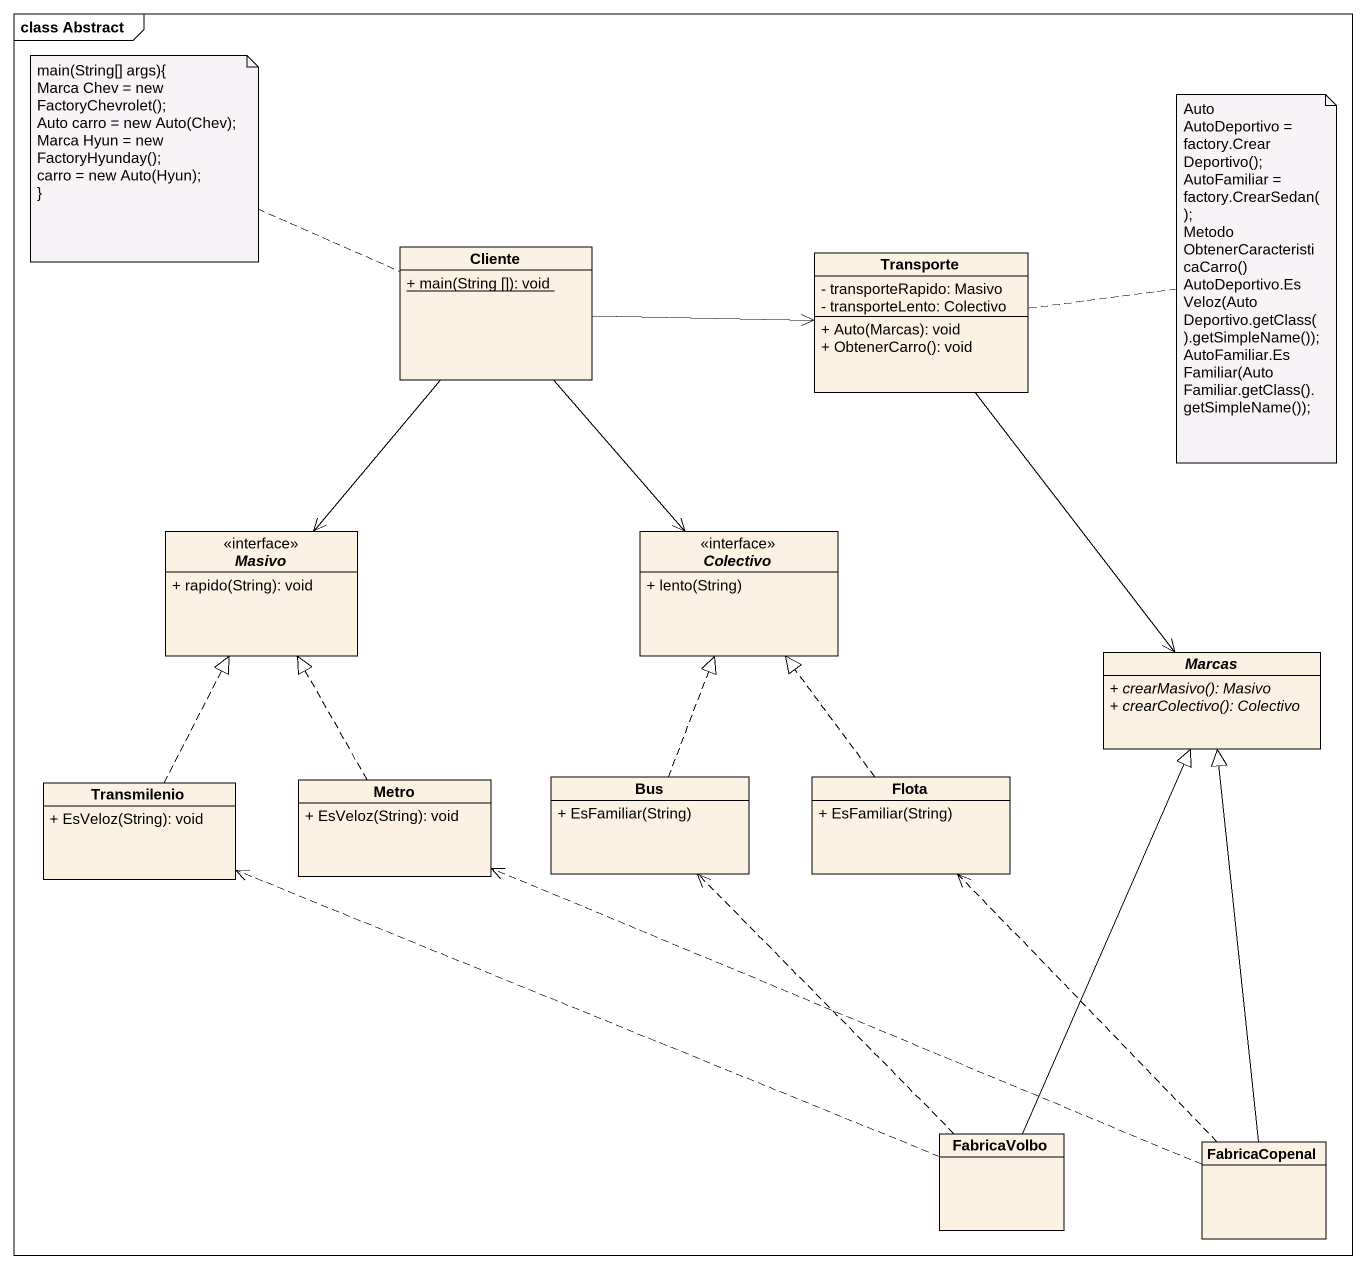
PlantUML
@startuml
mainframe class Abstract
hide circle
hide empty members
skinparam classAttributeIconSize 0
class Cliente {
  {static} + main(String []): void
}
class Transporte {
  - transporteRapido: Masivo
  - transporteLento: Colectivo
  + Auto(Marcas): void
  + ObtenerCarro(): void
}
interface Masivo <<interface>> {
  + rapido(String): void
}
interface Colectivo <<interface>> {
  + lento(String)
}
abstract class Marcas {
  {abstract} + crearMasivo(): Masivo
  {abstract} + crearColectivo(): Colectivo
}
class Transmilenio {
  + EsVeloz(String): void
}
class Metro {
  + EsVeloz(String): void
}
class Bus {
  + EsFamiliar(String)
}
class Flota {
  + EsFamiliar(String)
}
class FabricaVolbo
class FabricaCopenal
Cliente -right-> Transporte
Cliente --> Masivo
Cliente --> Colectivo
Transporte --> Marcas
Transmilenio .up.|> Masivo
Metro .up.|> Masivo
Bus .up.|> Colectivo
Flota .up.|> Colectivo
FabricaVolbo -up-|> Marcas
FabricaVolbo .left.> Transmilenio
FabricaVolbo .up.> Bus
FabricaCopenal -up-|> Marcas
FabricaCopenal .left.> Metro
FabricaCopenal .up.> Flota
note left of Cliente
  main(String[] args){
  Marca Chev = new FactoryChevrolet();
  Auto carro = new Auto(Chev);
  Marca Hyun = new FactoryHyunday();
  carro = new Auto(Hyun);
  ~}
end note
note right of Transporte
  Auto
  AutoDeportivo = factory.CrearDeportivo();
  AutoFamiliar = factory.CrearSedan();
  Metodo ObtenerCaracteristicaCarro()
  AutoDeportivo.EsVeloz(AutoDeportivo.getClass().getSimpleName());
  AutoFamiliar.EsFamiliar(AutoFamiliar.getClass().getSimpleName());
end note
@enduml
